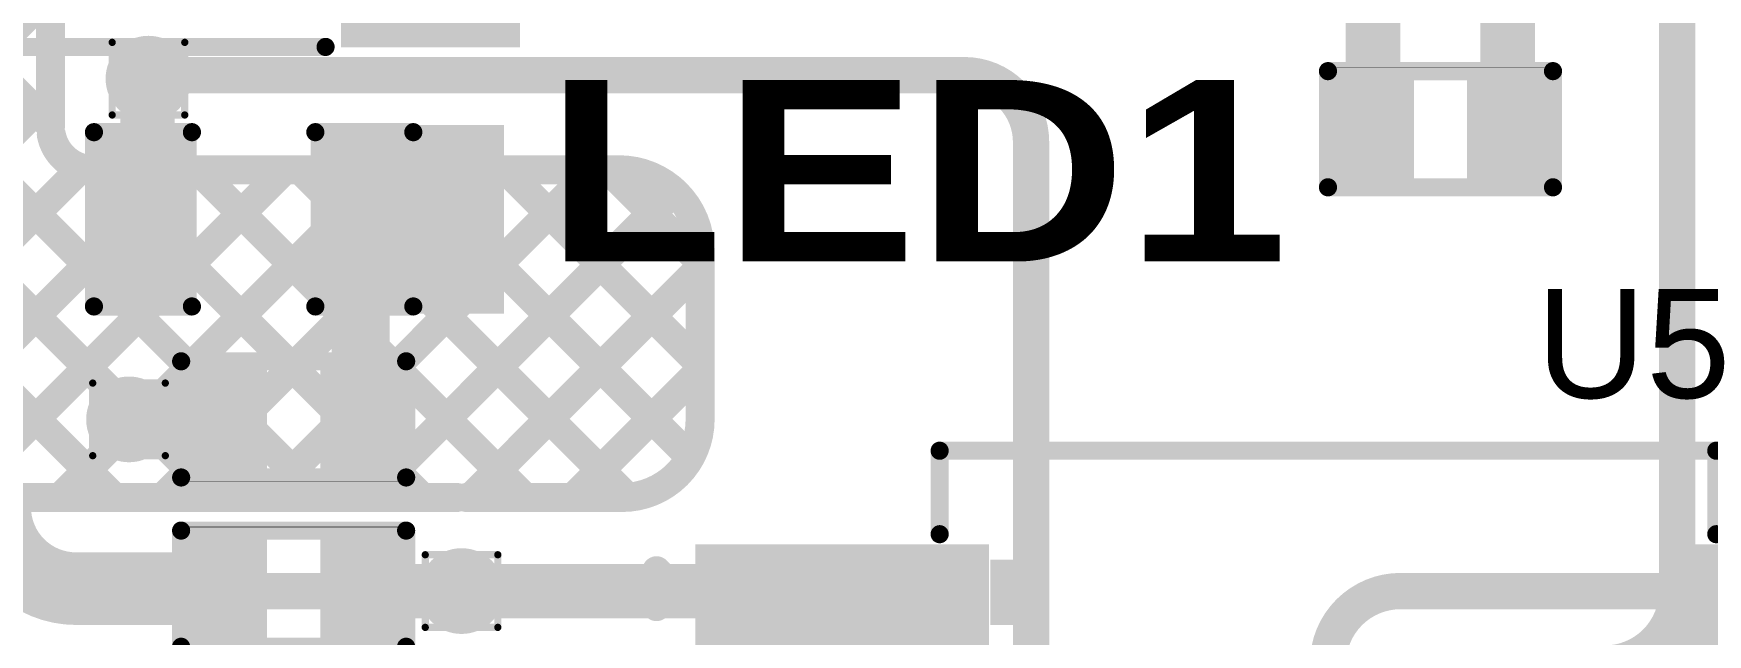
# Model space of a CAD drawing. Header units: inches. Extents: x -17 to 349, y -40 to 215.
# Drawn here: x 91.53 to 103.25, y 150.81 to 155.02 of the extents above; entities that cross this region are included whole.
import ezdxf

# ---------------------------------------------------------------- set-up
doc = ezdxf.new("R2010")
doc.units = ezdxf.units.IN
for name, color, linetype in [('Bottom Layer', 5, 'Continuous'), ('Drill Drawing', 1, 'Continuous'), ('Top Layer', 1, 'Continuous'), ('Top Overlay', 2, 'Continuous'), ('Top Paste', 8, 'Continuous'), ('Top Solder', 216, 'Continuous'), ('Via Holes', 16, 'Continuous')]:
    doc.layers.add(name, color=color, linetype=linetype)
doc.styles.add('Arial', font='', dxfattribs={"height": 0.2})
doc.styles.add('Arial Black_Bold', font='', dxfattribs={"height": 0.2})
doc.styles.get('Arial').set_extended_font_data('Arial')
doc.styles.get('Arial Black_Bold').set_extended_font_data('Arial Black', bold=True)

# ---------------------------------------------------------------- blocks, each defined once
blk = doc.blocks.new('PTS810SJK250SMTR_LFS_2')
at = {"layer": 'Top Layer'}
for points in [[(-2.62507476, 1.4249273), (-1.57506416, 1.4249273), (-1.57506416, 0.7249287), (-2.62507476, 0.7249287)], [(1.57506416, 1.4249273), (2.62507476, 1.4249273), (2.62507476, 0.7249287), (1.57506416, 0.7249287)], [(-2.62507476, -0.7249287), (-1.57506416, -0.7249287), (-1.57506416, -1.4249273), (-2.62507476, -1.4249273)], [(1.57506416, -0.7249287), (2.62507476, -0.7249287), (2.62507476, -1.4249273), (1.57506416, -1.4249273)]]:
    blk.add_hatch(color=1, dxfattribs=at).paths.add_polyline_path(points)
at = {"layer": 'Top Paste'}
for points in [[(-2.62507476, 1.4249273), (-1.57506416, 1.4249273), (-1.57506416, 0.7249287), (-2.62507476, 0.7249287)], [(1.57506416, 1.4249273), (2.62507476, 1.4249273), (2.62507476, 0.7249287), (1.57506416, 0.7249287)], [(-2.62507476, -0.7249287), (-1.57506416, -0.7249287), (-1.57506416, -1.4249273), (-2.62507476, -1.4249273)], [(1.57506416, -0.7249287), (2.62507476, -0.7249287), (2.62507476, -1.4249273), (1.57506416, -1.4249273)]]:
    blk.add_hatch(color=8, dxfattribs=at).paths.add_polyline_path(points)
at = {"layer": 'Top Solder'}
for points in [[(-2.72667476, 1.5265273), (-1.47346416, 1.5265273), (-1.47346416, 0.6233287), (-2.72667476, 0.6233287)], [(1.47346416, 1.5265273), (2.72667476, 1.5265273), (2.72667476, 0.6233287), (1.47346416, 0.6233287)], [(-2.72667476, -0.6233287), (-1.47346416, -0.6233287), (-1.47346416, -1.5265273), (-2.72667476, -1.5265273)], [(1.47346416, -0.6233287), (2.72667476, -0.6233287), (2.72667476, -1.5265273), (1.47346416, -1.5265273)]]:
    blk.add_hatch(color=216, dxfattribs=at).paths.add_polyline_path(points)
at = {"layer": 'Top Overlay', "const_width": 0.127}
for points in [[(1.3664184, 1.523873), (-1.3664184, 1.523873)], [(-2.836672, 1.074928), (-3.014472, 1.252728)], [(-3.014472, 1.252728), (-3.014472, 0.8971279999999999)], [(-2.836672, 1.074928), (-3.014472, 0.8971279999999999)], [(0.508, 1.016), (-0.508, 1.016)], [(-2.199894, 0.5438139999999999), (-2.199894, -0.5438139999999999)], [(2.199894, 0.5438139999999999), (2.199894, -0.5438139999999999)], [(0.508, -1.016), (-0.508, -1.016)], [(1.3810996, -1.549908), (-1.3810996, -1.549908)]]:
    blk.add_lwpolyline(points, dxfattribs=at)
at = {"layer": 'Top Overlay', "const_width": 0.0635}
for points in [[(-1.3981684, 1.523873, 1), (-1.3346684, 1.523873, 1)], [(1.3346684, 1.523873, 1), (1.3981684, 1.523873, 1)], [(-3.046222, 1.252728, 1), (-2.982722, 1.252728, 1)], [(-3.046222, 1.252728, 1), (-2.982722, 1.252728, 1)], [(-2.868422, 1.074928, 1), (-2.804922, 1.074928, 1)], [(-2.868422, 1.074928, 1), (-2.804922, 1.074928, 1)], [(-0.5397500000000001, 1.016, 1), (-0.47625, 1.016, 1)], [(-0.53974746, 1.016, 1), (-0.47624746, 1.016, 1)], [(0.47624746, 1.016, 1), (0.53974746, 1.016, 1)], [(0.47625, 1.016, 1), (0.5397500000000001, 1.016, 1)], [(-3.046222, 0.8971279999999999, 1), (-2.982722, 0.8971279999999999, 1)], [(-3.046222, 0.8971279999999999, 1), (-2.982722, 0.8971279999999999, 1)], [(-2.231644, 0.5438139999999999, 1), (-2.168144, 0.5438139999999999, 1)], [(2.168144, 0.5438139999999999, 1), (2.231644, 0.5438139999999999, 1)], [(-2.231644, -0.5438139999999999, 1), (-2.168144, -0.5438139999999999, 1)], [(2.168144, -0.5438139999999999, 1), (2.231644, -0.5438139999999999, 1)], [(-0.5397500000000001, -1.016, 1), (-0.47625, -1.016, 1)], [(-0.53974746, -1.016, 1), (-0.47624746, -1.016, 1)], [(0.47624746, -1.016, 1), (0.53974746, -1.016, 1)], [(0.47625, -1.016, 1), (0.5397500000000001, -1.016, 1)], [(-1.4128496, -1.549908, 1), (-1.3493496, -1.549908, 1)], [(1.3493496, -1.549908, 1), (1.4128496, -1.549908, 1)]]:
    blk.add_lwpolyline(points, format="xyb", close=True, dxfattribs=at)
at = {"layer": 'Top Overlay', "const_width": 0.127}
for points in [[(-0.50799746, -1.016, -0.9999999999999999), (-0.50799746, 1.016)], [(0.50799746, 1.016, -0.9999999999999999), (0.50799746, -1.016)]]:
    blk.add_lwpolyline(points, format="xyb", dxfattribs=at)
blk = doc.blocks.new('SSOP_28_208____62')
at = {"layer": 'Top Layer'}
for points in [[(-4.3249977, 4.449999989999999), (-2.47499886, 4.449999989999999), (-2.47499886, 4.00000089), (-4.3249977, 4.00000089)], [(2.47500394, 4.449999989999999), (4.32500278, 4.449999989999999), (4.32500278, 4.00000089), (2.47500394, 4.00000089)], [(-4.3249977, 3.79999875), (-2.47499886, 3.79999875), (-2.47499886, 3.34999965), (-4.3249977, 3.34999965)], [(2.4750014, 3.79999875), (4.32500024, 3.79999875), (4.32500024, 3.34999965), (2.4750014, 3.34999965)], [(-4.3249977, 3.15000005), (-2.47499886, 3.15000005), (-2.47499886, 2.70000095), (-4.3249977, 2.70000095)], [(2.47500394, 3.15000005), (4.32500278, 3.15000005), (4.32500278, 2.70000095), (2.47500394, 2.70000095)], [(-4.3249977, 2.49999881), (-2.47499886, 2.49999881), (-2.47499886, 2.04999971), (-4.3249977, 2.04999971)], [(2.4750014, 2.49999881), (4.32500024, 2.49999881), (4.32500024, 2.04999971), (2.4750014, 2.04999971)], [(-4.3249977, 1.85000011), (-2.47499886, 1.85000011), (-2.47499886, 1.40000101), (-4.3249977, 1.40000101)], [(2.47500394, 1.85000011), (4.32500278, 1.85000011), (4.32500278, 1.40000101), (2.47500394, 1.40000101)], [(-4.3249977, 1.19999887), (-2.47499886, 1.19999887), (-2.47499886, 0.74999977), (-4.3249977, 0.74999977)], [(2.47500394, 1.19999887), (4.32500278, 1.19999887), (4.32500278, 0.74999977), (2.47500394, 0.74999977)], [(-4.3249977, 0.55000017), (-2.47499886, 0.55000017), (-2.47499886, 0.10000107), (-4.3249977, 0.10000107)], [(2.47500394, 0.55000017), (4.32500278, 0.55000017), (4.32500278, 0.10000107), (2.47500394, 0.10000107)], [(-4.3249977, -0.10000107), (-2.47499886, -0.10000107), (-2.47499886, -0.55000017), (-4.3249977, -0.55000017)], [(2.47500394, -0.10000107), (4.32500278, -0.10000107), (4.32500278, -0.55000017), (2.47500394, -0.55000017)], [(-4.3249977, -0.74999977), (-2.47499886, -0.74999977), (-2.47499886, -1.19999887), (-4.3249977, -1.19999887)], [(2.47500394, -0.74999977), (4.32500278, -0.74999977), (4.32500278, -1.19999887), (2.47500394, -1.19999887)], [(-4.3249977, -1.40000101), (-2.47499886, -1.40000101), (-2.47499886, -1.85000011), (-4.3249977, -1.85000011)], [(2.47500394, -1.40000101), (4.32500278, -1.40000101), (4.32500278, -1.85000011), (2.47500394, -1.85000011)], [(-4.3249977, -2.04999971), (-2.47499886, -2.04999971), (-2.47499886, -2.49999881), (-4.3249977, -2.49999881)], [(2.4750014, -2.05000225), (4.32500024, -2.05000225), (4.32500024, -2.50000135), (2.4750014, -2.50000135)], [(-4.3249977, -2.70000095), (-2.47499886, -2.70000095), (-2.47499886, -3.15000005), (-4.3249977, -3.15000005)], [(2.47500394, -2.70000095), (4.32500278, -2.70000095), (4.32500278, -3.15000005), (2.47500394, -3.15000005)], [(-4.3249977, -3.34999965), (-2.47499886, -3.34999965), (-2.47499886, -3.79999875), (-4.3249977, -3.79999875)], [(2.4750014, -3.35000219), (4.32500024, -3.35000219), (4.32500024, -3.80000129), (2.4750014, -3.80000129)], [(-4.3249977, -4.00000089), (-2.47499886, -4.00000089), (-2.47499886, -4.449999989999999), (-4.3249977, -4.449999989999999)], [(2.47500394, -4.00000089), (4.32500278, -4.00000089), (4.32500278, -4.449999989999999), (2.47500394, -4.449999989999999)]]:
    blk.add_hatch(color=1, dxfattribs=at).paths.add_polyline_path(points)
at = {"layer": 'Top Overlay'}
blk.add_hatch(color=2, dxfattribs=at).paths.add_polyline_path([(-2.36213396, 3.9880159), (-2.10813396, 3.9880159), (-2.10813396, 4.4452159), (-2.36213396, 4.4452159)])
at = {"layer": 'Top Paste'}
for points in [[(-4.3249977, 4.449999989999999), (-2.47499886, 4.449999989999999), (-2.47499886, 4.00000089), (-4.3249977, 4.00000089)], [(2.47500394, 4.449999989999999), (4.32500278, 4.449999989999999), (4.32500278, 4.00000089), (2.47500394, 4.00000089)], [(-4.3249977, 3.79999875), (-2.47499886, 3.79999875), (-2.47499886, 3.34999965), (-4.3249977, 3.34999965)], [(2.4750014, 3.79999875), (4.32500024, 3.79999875), (4.32500024, 3.34999965), (2.4750014, 3.34999965)], [(-4.3249977, 3.15000005), (-2.47499886, 3.15000005), (-2.47499886, 2.70000095), (-4.3249977, 2.70000095)], [(2.47500394, 3.15000005), (4.32500278, 3.15000005), (4.32500278, 2.70000095), (2.47500394, 2.70000095)], [(-4.3249977, 2.49999881), (-2.47499886, 2.49999881), (-2.47499886, 2.04999971), (-4.3249977, 2.04999971)], [(2.4750014, 2.49999881), (4.32500024, 2.49999881), (4.32500024, 2.04999971), (2.4750014, 2.04999971)], [(-4.3249977, 1.85000011), (-2.47499886, 1.85000011), (-2.47499886, 1.40000101), (-4.3249977, 1.40000101)], [(2.47500394, 1.85000011), (4.32500278, 1.85000011), (4.32500278, 1.40000101), (2.47500394, 1.40000101)], [(-4.3249977, 1.19999887), (-2.47499886, 1.19999887), (-2.47499886, 0.74999977), (-4.3249977, 0.74999977)], [(2.47500394, 1.19999887), (4.32500278, 1.19999887), (4.32500278, 0.74999977), (2.47500394, 0.74999977)], [(-4.3249977, 0.55000017), (-2.47499886, 0.55000017), (-2.47499886, 0.10000107), (-4.3249977, 0.10000107)], [(2.47500394, 0.55000017), (4.32500278, 0.55000017), (4.32500278, 0.10000107), (2.47500394, 0.10000107)], [(-4.3249977, -0.10000107), (-2.47499886, -0.10000107), (-2.47499886, -0.55000017), (-4.3249977, -0.55000017)], [(2.47500394, -0.10000107), (4.32500278, -0.10000107), (4.32500278, -0.55000017), (2.47500394, -0.55000017)], [(-4.3249977, -0.74999977), (-2.47499886, -0.74999977), (-2.47499886, -1.19999887), (-4.3249977, -1.19999887)], [(2.47500394, -0.74999977), (4.32500278, -0.74999977), (4.32500278, -1.19999887), (2.47500394, -1.19999887)], [(-4.3249977, -1.40000101), (-2.47499886, -1.40000101), (-2.47499886, -1.85000011), (-4.3249977, -1.85000011)], [(2.47500394, -1.40000101), (4.32500278, -1.40000101), (4.32500278, -1.85000011), (2.47500394, -1.85000011)], [(-4.3249977, -2.04999971), (-2.47499886, -2.04999971), (-2.47499886, -2.49999881), (-4.3249977, -2.49999881)], [(2.4750014, -2.05000225), (4.32500024, -2.05000225), (4.32500024, -2.50000135), (2.4750014, -2.50000135)], [(-4.3249977, -2.70000095), (-2.47499886, -2.70000095), (-2.47499886, -3.15000005), (-4.3249977, -3.15000005)], [(2.47500394, -2.70000095), (4.32500278, -2.70000095), (4.32500278, -3.15000005), (2.47500394, -3.15000005)], [(-4.3249977, -3.34999965), (-2.47499886, -3.34999965), (-2.47499886, -3.79999875), (-4.3249977, -3.79999875)], [(2.4750014, -3.35000219), (4.32500024, -3.35000219), (4.32500024, -3.80000129), (2.4750014, -3.80000129)], [(-4.3249977, -4.00000089), (-2.47499886, -4.00000089), (-2.47499886, -4.449999989999999), (-4.3249977, -4.449999989999999)], [(2.47500394, -4.00000089), (4.32500278, -4.00000089), (4.32500278, -4.449999989999999), (2.47500394, -4.449999989999999)]]:
    blk.add_hatch(color=8, dxfattribs=at).paths.add_polyline_path(points)
at = {"layer": 'Top Solder'}
for points in [[(-4.426597699999999, 4.55159999), (-2.37339886, 4.55159999), (-2.37339886, 3.89840089), (-4.426597699999999, 3.89840089)], [(2.37340394, 4.55159999), (4.42660278, 4.55159999), (4.42660278, 3.89840089), (2.37340394, 3.89840089)], [(-4.426597699999999, 3.90159875), (-2.37339886, 3.90159875), (-2.37339886, 3.24839965), (-4.426597699999999, 3.24839965)], [(2.3734014, 3.90159875), (4.42660024, 3.90159875), (4.42660024, 3.24839965), (2.3734014, 3.24839965)], [(-4.426597699999999, 3.25160005), (-2.37339886, 3.25160005), (-2.37339886, 2.59840095), (-4.426597699999999, 2.59840095)], [(2.37340394, 3.25160005), (4.42660278, 3.25160005), (4.42660278, 2.59840095), (2.37340394, 2.59840095)], [(-4.426597699999999, 2.60159881), (-2.37339886, 2.60159881), (-2.37339886, 1.94839971), (-4.426597699999999, 1.94839971)], [(2.3734014, 2.60159881), (4.42660024, 2.60159881), (4.42660024, 1.94839971), (2.3734014, 1.94839971)], [(-4.426597699999999, 1.95160011), (-2.37339886, 1.95160011), (-2.37339886, 1.29840101), (-4.426597699999999, 1.29840101)], [(2.37340394, 1.95160011), (4.42660278, 1.95160011), (4.42660278, 1.29840101), (2.37340394, 1.29840101)], [(-4.426597699999999, 1.30159887), (-2.37339886, 1.30159887), (-2.37339886, 0.6483997699999999), (-4.426597699999999, 0.6483997699999999)], [(2.37340394, 1.30159887), (4.42660278, 1.30159887), (4.42660278, 0.6483997699999999), (2.37340394, 0.6483997699999999)], [(-4.426597699999999, 0.65160017), (-2.37339886, 0.65160017), (-2.37339886, -0.00159893), (-4.426597699999999, -0.00159893)], [(2.37340394, 0.65160017), (4.42660278, 0.65160017), (4.42660278, -0.00159893), (2.37340394, -0.00159893)], [(-4.426597699999999, 0.00159893), (-2.37339886, 0.00159893), (-2.37339886, -0.65160017), (-4.426597699999999, -0.65160017)], [(2.37340394, 0.00159893), (4.42660278, 0.00159893), (4.42660278, -0.65160017), (2.37340394, -0.65160017)], [(-4.426597699999999, -0.6483997699999999), (-2.37339886, -0.6483997699999999), (-2.37339886, -1.30159887), (-4.426597699999999, -1.30159887)], [(2.37340394, -0.6483997699999999), (4.42660278, -0.6483997699999999), (4.42660278, -1.30159887), (2.37340394, -1.30159887)], [(-4.426597699999999, -1.29840101), (-2.37339886, -1.29840101), (-2.37339886, -1.95160011), (-4.426597699999999, -1.95160011)], [(2.37340394, -1.29840101), (4.42660278, -1.29840101), (4.42660278, -1.95160011), (2.37340394, -1.95160011)], [(-4.426597699999999, -1.94839971), (-2.37339886, -1.94839971), (-2.37339886, -2.60159881), (-4.426597699999999, -2.60159881)], [(2.3734014, -1.94840225), (4.42660024, -1.94840225), (4.42660024, -2.60160135), (2.3734014, -2.60160135)], [(-4.426597699999999, -2.59840095), (-2.37339886, -2.59840095), (-2.37339886, -3.25160005), (-4.426597699999999, -3.25160005)], [(2.37340394, -2.59840095), (4.42660278, -2.59840095), (4.42660278, -3.25160005), (2.37340394, -3.25160005)], [(-4.426597699999999, -3.24839965), (-2.37339886, -3.24839965), (-2.37339886, -3.90159875), (-4.426597699999999, -3.90159875)], [(2.3734014, -3.24840219), (4.42660024, -3.24840219), (4.42660024, -3.90160129), (2.3734014, -3.90160129)], [(-4.426597699999999, -3.89840089), (-2.37339886, -3.89840089), (-2.37339886, -4.55159999), (-4.426597699999999, -4.55159999)], [(2.37340394, -3.89840089), (4.42660278, -3.89840089), (4.42660278, -4.55159999), (2.37340394, -4.55159999)]]:
    blk.add_hatch(color=216, dxfattribs=at).paths.add_polyline_path(points)
at = {"layer": 'Top Overlay'}
for points, const_width in [([(-2.7178, 5.206999999999999), (2.7178, 5.206999999999999)], 0.127), ([(-2.7178, 4.6228), (-2.7178, 5.206999999999999)], 0.127), ([(2.7178, 4.6228), (2.7178, 5.206999999999999)], 0.127), ([(-4.69900254, 4.1148), (-4.699, 4.368799999999999)], 0.1999996), ([(-4.699, 4.368799999999999), (-4.571999999999999, 4.2418)], 0.1999996), ([(-4.69900254, 4.1148), (-4.571999999999999, 4.2418)], 0.1999996), ([(-2.7178, -5.20699746), (-2.7178, -4.6228)], 0.127), ([(2.7178, -5.206999999999999), (2.7178, -4.6228)], 0.127), ([(-2.7178, -5.20699746), (2.7178, -5.206999999999999)], 0.127)]:
    blk.add_lwpolyline(points, dxfattribs=dict(at, const_width=const_width))
for points, const_width in [([(-2.74955, 5.206999999999999, 1), (-2.68605, 5.206999999999999, 1)], 0.0635), ([(-2.74955, 5.206999999999999, 1), (-2.68605, 5.206999999999999, 1)], 0.0635), ([(2.68605, 5.206999999999999, 1), (2.74955, 5.206999999999999, 1)], 0.0635), ([(2.68605, 5.206999999999999, 1), (2.74955, 5.206999999999999, 1)], 0.0635), ([(-2.74955, 4.6228, 1), (-2.68605, 4.6228, 1)], 0.0635), ([(2.68605, 4.6228, 1), (2.74955, 4.6228, 1)], 0.0635), ([(-4.7489999, 4.368799999999999, 1), (-4.6490001, 4.368799999999999, 1)], 0.0999998), ([(-4.7489999, 4.368799999999999, 1), (-4.6490001, 4.368799999999999, 1)], 0.0999998), ([(-4.6219999, 4.2418, 1), (-4.5220001, 4.2418, 1)], 0.0999998), ([(-4.6219999, 4.2418, 1), (-4.5220001, 4.2418, 1)], 0.0999998), ([(-4.74900244, 4.1148, 1), (-4.649002639999999, 4.1148, 1)], 0.0999998), ([(-4.74900244, 4.1148, 1), (-4.649002639999999, 4.1148, 1)], 0.0999998), ([(-2.74955, -4.6228, 1), (-2.68605, -4.6228, 1)], 0.0635), ([(2.68605, -4.6228, 1), (2.74955, -4.6228, 1)], 0.0635), ([(-2.74955, -5.20699746, 1), (-2.68605, -5.20699746, 1)], 0.0635), ([(-2.74955, -5.20699746, 1), (-2.68605, -5.20699746, 1)], 0.0635), ([(2.68605, -5.206999999999999, 1), (2.74955, -5.206999999999999, 1)], 0.0635), ([(2.68605, -5.206999999999999, 1), (2.74955, -5.206999999999999, 1)], 0.0635)]:
    blk.add_lwpolyline(points, format="xyb", close=True, dxfattribs=dict(at, const_width=const_width))
blk = doc.blocks.new('R___0402_78')
at = {"layer": 'Top Layer'}
for points in [[(-0.6985, -0.3175), (-0.6985, 0.3175), (-0.2412999999999999, 0.3175), (-0.2413, -0.3175)], [(0.2412999999999999, -0.3175), (0.2413, 0.3175), (0.6985, 0.3175), (0.6985, -0.3175)]]:
    blk.add_hatch(color=1, dxfattribs=at).paths.add_polyline_path(points)
at = {"layer": 'Top Paste'}
for points in [[(-0.6985, -0.3175), (-0.6985, 0.3175), (-0.2412999999999999, 0.3175), (-0.2413, -0.3175)], [(0.2412999999999999, -0.3175), (0.2413, 0.3175), (0.6985, 0.3175), (0.6985, -0.3175)]]:
    blk.add_hatch(color=8, dxfattribs=at).paths.add_polyline_path(points)
at = {"layer": 'Top Solder'}
for points in [[(-0.75350116, -0.37250116), (-0.75350116, 0.37250116), (-0.1862988399999999, 0.37250116), (-0.18629884, -0.37250116)], [(0.1862988399999999, -0.37250116), (0.18629884, 0.37250116), (0.75350116, 0.37250116), (0.75350116, -0.37250116)]]:
    blk.add_hatch(color=216, dxfattribs=at).paths.add_polyline_path(points)
at = {"layer": 'Top Overlay'}
for points, const_width in [([(-0.7874, -0.4064), (-0.7874, 0.4064)], 0.127), ([(-0.7874, 0.4064), (0.7874, 0.4064)], 0.127), ([(0.7874, -0.4064), (0.7874, 0.4064)], 0.127), ([(-0.7874, -0.4064), (0.7874, -0.4064)], 0.127), ([(-0.8128, -0.4318), (0.8128, -0.4318)], 0.0032258)]:
    blk.add_lwpolyline(points, dxfattribs=dict(at, const_width=const_width))
for points, const_width in [([(-0.8191499999999999, 0.4064, 1), (-0.7556499999999999, 0.4064, 1)], 0.0635), ([(-0.8191499999999999, 0.4064, 1), (-0.7556499999999999, 0.4064, 1)], 0.0635), ([(0.7556499999999999, 0.4064, 1), (0.8191499999999999, 0.4064, 1)], 0.0635), ([(0.7556499999999999, 0.4064, 1), (0.8191499999999999, 0.4064, 1)], 0.0635), ([(-0.8191499999999999, -0.4064, 1), (-0.7556499999999999, -0.4064, 1)], 0.0635), ([(-0.8191499999999999, -0.4064, 1), (-0.7556499999999999, -0.4064, 1)], 0.0635), ([(0.7556499999999999, -0.4064, 1), (0.8191499999999999, -0.4064, 1)], 0.0635), ([(0.7556499999999999, -0.4064, 1), (0.8191499999999999, -0.4064, 1)], 0.0635), ([(-0.81360518, -0.4318, 1), (-0.8119948199999999, -0.4318, 1)], 0.0016129), ([(0.8119948199999999, -0.4318, 1), (0.81360518, -0.4318, 1)], 0.0016129)]:
    blk.add_lwpolyline(points, format="xyb", close=True, dxfattribs=dict(at, const_width=const_width))
blk = doc.blocks.new('R___0402_79')
at = {"layer": 'Top Layer'}
for points in [[(-0.6985, -0.3175), (-0.6985, 0.3175), (-0.2412999999999999, 0.3175), (-0.2413, -0.3175)], [(0.2412999999999999, -0.3175), (0.2413, 0.3175), (0.6985, 0.3175), (0.6985, -0.3175)]]:
    blk.add_hatch(color=1, dxfattribs=at).paths.add_polyline_path(points)
at = {"layer": 'Top Paste'}
for points in [[(-0.6985, -0.3175), (-0.6985, 0.3175), (-0.2412999999999999, 0.3175), (-0.2413, -0.3175)], [(0.2412999999999999, -0.3175), (0.2413, 0.3175), (0.6985, 0.3175), (0.6985, -0.3175)]]:
    blk.add_hatch(color=8, dxfattribs=at).paths.add_polyline_path(points)
at = {"layer": 'Top Solder'}
for points in [[(-0.75350116, -0.37250116), (-0.75350116, 0.37250116), (-0.1862988399999999, 0.37250116), (-0.18629884, -0.37250116)], [(0.1862988399999999, -0.37250116), (0.18629884, 0.37250116), (0.75350116, 0.37250116), (0.75350116, -0.37250116)]]:
    blk.add_hatch(color=216, dxfattribs=at).paths.add_polyline_path(points)
at = {"layer": 'Top Overlay'}
for points, const_width in [([(0.7874, 0.4064), (-0.7874, 0.4064)], 0.127), ([(-0.7874, 0.4064), (-0.7874, -0.4064)], 0.127), ([(0.7874, 0.4064), (0.7874, -0.4064)], 0.127), ([(0.7874, -0.4064), (-0.7874, -0.4064)], 0.127), ([(0.8128, -0.4318), (-0.8128, -0.4318)], 0.0032258)]:
    blk.add_lwpolyline(points, dxfattribs=dict(at, const_width=const_width))
for points, const_width in [([(-0.8191499999999999, 0.4064, 1), (-0.7556499999999999, 0.4064, 1)], 0.0635), ([(-0.8191499999999999, 0.4064, 1), (-0.7556499999999999, 0.4064, 1)], 0.0635), ([(0.7556499999999999, 0.4064, 1), (0.8191499999999999, 0.4064, 1)], 0.0635), ([(0.7556499999999999, 0.4064, 1), (0.8191499999999999, 0.4064, 1)], 0.0635), ([(-0.8191499999999999, -0.4064, 1), (-0.7556499999999999, -0.4064, 1)], 0.0635), ([(-0.8191499999999999, -0.4064, 1), (-0.7556499999999999, -0.4064, 1)], 0.0635), ([(0.7556499999999999, -0.4064, 1), (0.8191499999999999, -0.4064, 1)], 0.0635), ([(0.7556499999999999, -0.4064, 1), (0.8191499999999999, -0.4064, 1)], 0.0635), ([(-0.81360518, -0.4318, 1), (-0.8119948199999999, -0.4318, 1)], 0.0016129), ([(0.8119948199999999, -0.4318, 1), (0.81360518, -0.4318, 1)], 0.0016129)]:
    blk.add_lwpolyline(points, format="xyb", close=True, dxfattribs=dict(at, const_width=const_width))
blk = doc.blocks.new('R___0402_81')
at = {"layer": 'Top Layer'}
for points in [[(-0.6985, -0.3175), (-0.6985, 0.3175), (-0.2412999999999999, 0.3175), (-0.2413, -0.3175)], [(0.2412999999999999, -0.3175), (0.2413, 0.3175), (0.6985, 0.3175), (0.6985, -0.3175)]]:
    blk.add_hatch(color=1, dxfattribs=at).paths.add_polyline_path(points)
at = {"layer": 'Top Paste'}
for points in [[(-0.6985, -0.3175), (-0.6985, 0.3175), (-0.2412999999999999, 0.3175), (-0.2413, -0.3175)], [(0.2412999999999999, -0.3175), (0.2413, 0.3175), (0.6985, 0.3175), (0.6985, -0.3175)]]:
    blk.add_hatch(color=8, dxfattribs=at).paths.add_polyline_path(points)
at = {"layer": 'Top Solder'}
for points in [[(-0.75350116, -0.37250116), (-0.75350116, 0.37250116), (-0.1862988399999999, 0.37250116), (-0.18629884, -0.37250116)], [(0.1862988399999999, -0.37250116), (0.18629884, 0.37250116), (0.75350116, 0.37250116), (0.75350116, -0.37250116)]]:
    blk.add_hatch(color=216, dxfattribs=at).paths.add_polyline_path(points)
at = {"layer": 'Top Overlay'}
for points, const_width in [([(-0.7874, 0.4064), (-0.7874, -0.4064)], 0.127), ([(0.7874, 0.4064), (-0.7874, 0.4064)], 0.127), ([(0.7874, 0.4064), (0.7874, -0.4064)], 0.127), ([(0.7874, -0.4064), (-0.7874, -0.4064)], 0.127), ([(0.8128, -0.4318), (-0.8128, -0.4318)], 0.0032258)]:
    blk.add_lwpolyline(points, dxfattribs=dict(at, const_width=const_width))
for points, const_width in [([(-0.8191499999999999, 0.4064, 1), (-0.7556499999999999, 0.4064, 1)], 0.0635), ([(-0.8191499999999999, 0.4064, 1), (-0.7556499999999999, 0.4064, 1)], 0.0635), ([(0.7556499999999999, 0.4064, 1), (0.8191499999999999, 0.4064, 1)], 0.0635), ([(0.7556499999999999, 0.4064, 1), (0.8191499999999999, 0.4064, 1)], 0.0635), ([(-0.8191499999999999, -0.4064, 1), (-0.7556499999999999, -0.4064, 1)], 0.0635), ([(-0.8191499999999999, -0.4064, 1), (-0.7556499999999999, -0.4064, 1)], 0.0635), ([(0.7556499999999999, -0.4064, 1), (0.8191499999999999, -0.4064, 1)], 0.0635), ([(0.7556499999999999, -0.4064, 1), (0.8191499999999999, -0.4064, 1)], 0.0635), ([(-0.81360518, -0.4318, 1), (-0.8119948199999999, -0.4318, 1)], 0.0016129), ([(0.8119948199999999, -0.4318, 1), (0.81360518, -0.4318, 1)], 0.0016129)]:
    blk.add_lwpolyline(points, format="xyb", close=True, dxfattribs=dict(at, const_width=const_width))
blk = doc.blocks.new('LED_0603_82')
at = {"layer": 'Top Layer'}
for points in [[(-0.999998, 0.5000002699999999), (-0.499999, 0.5000002699999999), (-0.499999, -0.5000002699999999), (-0.999998, -0.5000002699999999)], [(0.50000154, 0.5000002699999999), (1.00000054, 0.5000002699999999), (1.00000054, -0.5000002699999999), (0.50000154, -0.5000002699999999)]]:
    blk.add_hatch(color=1, dxfattribs=at).paths.add_polyline_path(points)
at = {"layer": 'Top Overlay'}
blk.add_hatch(color=2, dxfattribs=at).paths.add_polyline_path([(1.11760254, -0.66040762), (1.75259746, -0.66040762), (1.75259746, 0.66039238), (1.11760254, 0.66039238)])
at = {"layer": 'Top Paste'}
for points in [[(-0.999998, 0.5000002699999999), (-0.499999, 0.5000002699999999), (-0.499999, -0.5000002699999999), (-0.999998, -0.5000002699999999)], [(0.50000154, 0.5000002699999999), (1.00000054, 0.5000002699999999), (1.00000054, -0.5000002699999999), (0.50000154, -0.5000002699999999)]]:
    blk.add_hatch(color=8, dxfattribs=at).paths.add_polyline_path(points)
at = {"layer": 'Top Solder'}
for points in [[(-1.101598, 0.6016002699999999), (-0.398399, 0.6016002699999999), (-0.398399, -0.6016002699999999), (-1.101598, -0.6016002699999999)], [(0.39840154, 0.6016002699999999), (1.10160054, 0.6016002699999999), (1.10160054, -0.6016002699999999), (0.39840154, -0.6016002699999999)]]:
    blk.add_hatch(color=216, dxfattribs=at).paths.add_polyline_path(points)
at = {"layer": 'Top Overlay', "const_width": 0.127}
for points in [[(-1.1176, -0.6096025399999999), (-1.1176, 0.6096025399999999)], [(-1.1176, 0.6096025399999999), (-0.4318, 0.6096)], [(0.4318, 0.6096), (1.11760254, 0.6096)], [(1.11760254, -0.6096), (1.11760254, 0.6096)], [(-1.1176, -0.6096025399999999), (-0.4318, -0.6096)], [(0.4318, -0.6096), (1.11760254, -0.6096)]]:
    blk.add_lwpolyline(points, dxfattribs=at)
at = {"layer": 'Top Overlay', "const_width": 0.0635}
for points in [[(-1.14935, 0.6096025399999999, 1), (-1.08585, 0.6096025399999999, 1)], [(-1.14935, 0.6096025399999999, 1), (-1.08585, 0.6096025399999999, 1)], [(-0.46355, 0.6096, 1), (-0.40005, 0.6096, 1)], [(0.40005, 0.6096, 1), (0.46355, 0.6096, 1)], [(1.08585254, 0.6096, 1), (1.14935254, 0.6096, 1)], [(1.08585254, 0.6096, 1), (1.14935254, 0.6096, 1)], [(-1.14935, -0.6096025399999999, 1), (-1.08585, -0.6096025399999999, 1)], [(-1.14935, -0.6096025399999999, 1), (-1.08585, -0.6096025399999999, 1)], [(-0.46355, -0.6096, 1), (-0.40005, -0.6096, 1)], [(0.40005, -0.6096, 1), (0.46355, -0.6096, 1)], [(1.08585254, -0.6096, 1), (1.14935254, -0.6096, 1)], [(1.08585254, -0.6096, 1), (1.14935254, -0.6096, 1)]]:
    blk.add_lwpolyline(points, format="xyb", close=True, dxfattribs=at)

msp = doc.modelspace()

# ---------------------------------------------------------------- hatches: boundary and pattern name
at = {"layer": 'Bottom Layer'}
h = msp.add_hatch(color=5, dxfattribs=at)
edge = h.paths.add_edge_path()
edge.add_arc((92.33869772, 154.69946962), 0.2999994, 0, 360)
h = msp.add_hatch(color=5, dxfattribs=at)
edge = h.paths.add_edge_path()
edge.add_arc((92.20256896, 152.31566946), 0.2999994, 0, 360)
h = msp.add_hatch(color=5, dxfattribs=at)
edge = h.paths.add_edge_path()
edge.add_arc((94.52969918, 151.11447044), 0.2999994, 0, 360)
at = {"layer": 'Top Layer'}
h = msp.add_hatch(color=1, dxfattribs=at)
edge = h.paths.add_edge_path()
edge.add_arc((92.33869772, 154.69946962), 0.2999994, 0, 360)
h = msp.add_hatch(color=1, dxfattribs=at)
edge = h.paths.add_edge_path()
edge.add_arc((92.20256896, 152.31566946), 0.2999994, 0, 360)
h = msp.add_hatch(color=1, dxfattribs=at)
edge = h.paths.add_edge_path()
edge.add_arc((94.52969918, 151.11447044), 0.2999994, 0, 360)
at = {"layer": 'Via Holes'}
h = msp.add_hatch(color=7, dxfattribs=at)
edge = h.paths.add_edge_path()
edge.add_arc((92.33869772, 154.69946962), 0.1499997, 0, 360)
h = msp.add_hatch(color=7, dxfattribs=at)
edge = h.paths.add_edge_path()
edge.add_arc((92.20256896, 152.31566946), 0.1499997, 0, 360)
h = msp.add_hatch(color=7, dxfattribs=at)
edge = h.paths.add_edge_path()
edge.add_arc((94.52969918, 151.11447044), 0.1499997, 0, 360)

# ---------------------------------------------------------------- linework, layer by layer
at = {"layer": 'Bottom Layer'}
for points, const_width in [([(103.03780764, 151.11447044), (103.03780764, 165.65436008)], 0.254), ([(85.91439256, 160.82925924), (91.65289517999999, 155.09075662)], 0.2032), ([(85.59859182, 160.42663876), (91.65289517999999, 154.3723354)], 0.2032), ([(85.37343859999999, 159.93337076), (93.53761073999999, 151.76919862)], 0.2032), ([(85.2928063, 159.29558184), (92.81918952, 151.76919862)], 0.2032), ([(87.85498557999999, 156.01498134), (92.1007683, 151.76919862)], 0.2032), ([(88.12588165999999, 151.76919608), (91.65289517999999, 155.2962096)], 0.2032), ([(91.65289517999999, 154.366214), (91.65289517999999, 155.37054016)], 0.2032), ([(92.37541596, 154.72423462), (98.04803606, 154.72423462)], 0.254), ([(88.84430288, 151.76919608), (91.65289517999999, 154.57778838)], 0.2032), ([(98.51569831999998, 149.15200548), (98.51569831999998, 154.25657236)], 0.254), ([(89.5627241, 151.76919608), (91.86872913999999, 154.07520112)], 0.2032), ([(90.28114532, 151.76919608), (92.57406427999999, 154.06211504)], 0.2032), ([(90.99956653999999, 151.76919608), (93.29248296, 154.0621125)], 0.2032), ([(91.71798776, 151.76919608), (94.01090164, 154.06210996)], 0.2032), ([(91.95699413999999, 154.06211758), (92.18510137999999, 154.06211758)], 0.2032), ([(91.96311299999999, 154.06211758), (94.25603196, 151.76919862)], 0.2032), ([(92.43641152, 151.76919862), (94.72932031999999, 154.06210742)], 0.2032), ([(92.49228898, 154.06211504), (95.63085013999999, 154.06210488)], 0.2032), ([(92.49228898, 154.06211504), (95.63085013999999, 154.06210488)], 0.2032), ([(92.68153676, 154.06211504), (94.97445318, 151.76919862)], 0.2032), ([(93.15483273999999, 151.76919862), (95.447739, 154.06210488)], 0.2032), ([(93.39996052, 154.0621125), (95.69151803999999, 151.77055498)], 0.2032), ([(94.11838428, 154.06210996), (96.13054179999999, 152.04995244)], 0.2032), ([(94.83680804, 154.06210742), (96.19948502, 152.69943044)], 0.2032), ([(95.5552318, 154.06210488), (96.19947994, 153.41785674)], 0.2032), ([(93.87325396, 151.76919862), (96.015937, 153.91188166)], 0.2032), ([(96.19947994, 153.49346238), (96.19948756, 152.31566184)], 0.2032), ([(96.19948502, 153.49346492), (96.19948756, 152.31566184)], 0.2032), ([(94.59167518, 151.76919862), (96.19947994, 153.37700338)], 0.2032), ([(95.31009639999999, 151.76919862), (96.19948502, 152.65858724)], 0.2032), ([(89.03669771999999, 151.76919608), (94.49590448, 151.76919862)], 0.2032), ([(94.56349388, 151.76919862), (95.65301926, 151.76919862)], 0.2032), ([(94.56349388, 151.76919862), (95.65301926, 151.76919862)], 0.2032), ([(86.61666192, 151.11447044), (94.53705248, 151.11447044)], 0.254)]:
    msp.add_lwpolyline(points, dxfattribs=dict(at, const_width=const_width))
for points, const_width in [([(91.60209517999999, 155.09075662, 1), (91.70369518, 155.09075662, 1)], 0.1016), ([(92.31191596, 154.72423462, 1), (92.43891595999999, 154.72423462, 1)], 0.127), ([(97.98453606, 154.72423462, 1), (98.11153605999999, 154.72423462, 1)], 0.127), ([(97.98453606, 154.72423462, 1), (98.11153605999999, 154.72423462, 1)], 0.127), ([(91.60209517999999, 154.57778838, 1), (91.70369518, 154.57778838, 1)], 0.1016), ([(91.60209517999999, 154.3723354, 1), (91.70369518, 154.3723354, 1)], 0.1016), ([(91.60209517999999, 154.366214, 1), (91.70369518, 154.366214, 1)], 0.1016), ([(91.60793464, 154.30688468, 1), (91.70953463999999, 154.30688468, 1)], 0.1016), ([(98.45219832, 154.25657236, 1), (98.57919831999999, 154.25657236, 1)], 0.127), ([(98.45219832, 154.25657236, 1), (98.57919831999999, 154.25657236, 1)], 0.127), ([(91.65333968, 154.19726082, 1), (91.75493967999999, 154.19726082, 1)], 0.1016), ([(91.65333968, 154.19726082, 1), (91.75493967999999, 154.19726082, 1)], 0.1016), ([(91.73724096, 154.11335954, 1), (91.83884096, 154.11335954, 1)], 0.1016), ([(91.73724096, 154.11335954, 1), (91.83884096, 154.11335954, 1)], 0.1016), ([(91.81792913999999, 154.07520112, 1), (91.91952914, 154.07520112, 1)], 0.1016), ([(91.84686482, 154.06795704, 1), (91.94846482, 154.06795704, 1)], 0.1016), ([(91.90619414, 154.06211758, 1), (92.00779413999999, 154.06211758, 1)], 0.1016), ([(91.912313, 154.06211758, 1), (92.01391299999999, 154.06211758, 1)], 0.1016), ([(92.13430138, 154.06211758, 1), (92.23590138, 154.06211758, 1)], 0.1016), ([(92.13430138, 154.06211758, 1), (92.23590138, 154.06211758, 1)], 0.1016), ([(92.44148897999999, 154.06211504, 1), (92.54308898, 154.06211504, 1)], 0.1016), ([(92.44148897999999, 154.06211504, 1), (92.54308898, 154.06211504, 1)], 0.1016), ([(92.44148897999999, 154.06211504, 1), (92.54308898, 154.06211504, 1)], 0.1016), ([(92.52326427999999, 154.06211504, 1), (92.62486428, 154.06211504, 1)], 0.1016), ([(92.63073675999999, 154.06211504, 1), (92.73233676, 154.06211504, 1)], 0.1016), ([(93.24168295999999, 154.0621125, 1), (93.34328296, 154.0621125, 1)], 0.1016), ([(93.34916052, 154.0621125, 1), (93.45076051999999, 154.0621125, 1)], 0.1016), ([(93.96010164, 154.06210996, 1), (94.06170164, 154.06210996, 1)], 0.1016), ([(94.06758427999999, 154.06210996, 1), (94.16918428, 154.06210996, 1)], 0.1016), ([(94.67852031999999, 154.06210742, 1), (94.78012032, 154.06210742, 1)], 0.1016), ([(94.78600804, 154.06210742, 1), (94.88760803999999, 154.06210742, 1)], 0.1016), ([(95.39693899999999, 154.06210488, 1), (95.498539, 154.06210488, 1)], 0.1016), ([(95.50443179999999, 154.06210488, 1), (95.6060318, 154.06210488, 1)], 0.1016), ([(95.58005013999998, 154.06210488, 1), (95.68165013999999, 154.06210488, 1)], 0.1016), ([(95.58005013999998, 154.06210488, 1), (95.68165013999999, 154.06210488, 1)], 0.1016), ([(95.58173924, 154.0620998, 1), (95.68333924, 154.0620998, 1)], 0.1016), ([(95.79640226, 154.01934906, 1), (95.89800226, 154.01934906, 1)], 0.1016), ([(95.79892702, 154.01830258, 1), (95.90052702, 154.01830258, 1)], 0.1016), ([(95.965137, 153.91188166, 1), (96.06673699999999, 153.91188166, 1)], 0.1016), ([(95.98100437999999, 153.89670262, 1), (96.08260437999999, 153.89670262, 1)], 0.1016), ([(95.98329038, 153.89441916, 1), (96.08489037999999, 153.89441916, 1)], 0.1016), ([(96.1047735, 153.7126085, 1), (96.2063735, 153.7126085, 1)], 0.1016), ([(96.10604096, 153.7095478, 1), (96.20764095999999, 153.7095478, 1)], 0.1016), ([(96.14867994, 153.4951591, 1), (96.25027994, 153.4951591, 1)], 0.1016), ([(96.14867994, 153.49346238, 1), (96.25027994, 153.49346238, 1)], 0.1016), ([(96.14867994, 153.41785674, 1), (96.25027994, 153.41785674, 1)], 0.1016), ([(96.14868502, 153.49346492, 1), (96.25028501999999, 153.49346492, 1)], 0.1016), ([(96.14867994, 153.37700338, 1), (96.25027994, 153.37700338, 1)], 0.1016), ([(96.14868502, 152.69943044, 1), (96.25028501999999, 152.69943044, 1)], 0.1016), ([(96.14868502, 152.65858724, 1), (96.25028501999999, 152.65858724, 1)], 0.1016), ([(96.14868247999999, 152.31399814, 1), (96.25028248, 152.31399814, 1)], 0.1016), ([(96.14868756, 152.31566184, 1), (96.25028755999999, 152.31566184, 1)], 0.1016), ([(96.14868756, 152.31566184, 1), (96.25028755999999, 152.31566184, 1)], 0.1016), ([(96.10676486, 152.10575624, 1), (96.20836486, 152.10575624, 1)], 0.1016), ([(96.1074151, 152.10732088, 1), (96.20901509999999, 152.10732088, 1)], 0.1016), ([(96.0797418, 152.04995244, 1), (96.1813418, 152.04995244, 1)], 0.1016), ([(91.66718775999999, 151.76919608, 1), (91.76878776, 151.76919608, 1)], 0.1016), ([(92.04996829999999, 151.76919862, 1), (92.1515683, 151.76919862, 1)], 0.1016), ([(92.38561152, 151.76919862, 1), (92.48721151999999, 151.76919862, 1)], 0.1016), ([(92.76838952, 151.76919862, 1), (92.86998951999999, 151.76919862, 1)], 0.1016), ([(93.10403274, 151.76919862, 1), (93.20563274, 151.76919862, 1)], 0.1016), ([(93.48681074, 151.76919862, 1), (93.58841074, 151.76919862, 1)], 0.1016), ([(93.82245395999999, 151.76919862, 1), (93.92405396, 151.76919862, 1)], 0.1016), ([(94.20523195999999, 151.76919862, 1), (94.30683196, 151.76919862, 1)], 0.1016), ([(94.44510448, 151.76919862, 1), (94.54670448, 151.76919862, 1)], 0.1016), ([(94.51269387999999, 151.76919862, 1), (94.61429387999999, 151.76919862, 1)], 0.1016), ([(94.51269387999999, 151.76919862, 1), (94.61429387999999, 151.76919862, 1)], 0.1016), ([(94.54087517999999, 151.76919862, 1), (94.64247517999999, 151.76919862, 1)], 0.1016), ([(94.92365318, 151.76919862, 1), (95.02525317999999, 151.76919862, 1)], 0.1016), ([(95.2592964, 151.76919862, 1), (95.3608964, 151.76919862, 1)], 0.1016), ([(95.60221926, 151.76919862, 1), (95.70381925999999, 151.76919862, 1)], 0.1016), ([(95.60221926, 151.76919862, 1), (95.70381925999999, 151.76919862, 1)], 0.1016), ([(95.60223196, 151.76919862, 1), (95.70383196, 151.76919862, 1)], 0.1016), ([(95.64071804, 151.77055498, 1), (95.74231804, 151.77055498, 1)], 0.1016), ([(95.81085739999999, 151.81059046, 1), (95.9124574, 151.81059046, 1)], 0.1016), ([(95.81183275999999, 151.81099432, 1), (95.91343275999999, 151.81099432, 1)], 0.1016), ([(94.47355248, 151.11447044, 1), (94.60055248, 151.11447044, 1)], 0.127), ([(102.97430764, 151.11447044, 1), (103.10130764, 151.11447044, 1)], 0.127), ([(102.97430764, 151.11447044, 1), (103.10130764, 151.11447044, 1)], 0.127)]:
    msp.add_lwpolyline(points, format="xyb", close=True, dxfattribs=dict(at, const_width=const_width))
for points, const_width in [([(98.04803606, 154.72423462, -0.4142135623730951), (98.51569831999998, 154.25657236)], 0.254), ([(91.70413967999998, 154.19726082, -0.0985022016443198), (91.65873463999999, 154.30688468)], 0.2032), ([(91.78804096, 154.11335954, -0.0984995932634689), (91.70413967999998, 154.19726082)], 0.2032), ([(91.89766482, 154.06795704, -0.0985013450691885), (91.78804096, 154.11335954)], 0.2032), ([(92.49228898, 154.06211504, -0.1187935849259169), (92.18510137999999, 154.06211758)], 0.2032), ([(95.63253924, 154.0620998, -0.0971451927774406), (95.84720225999999, 154.01934906)], 0.2032), ([(95.84972701999999, 154.01830258, -0.0971774066146379), (96.03180438, 153.89670262)], 0.2032), ([(96.03409038, 153.89441916, -0.0970474292932133), (96.15557349999999, 153.7126085)], 0.2032), ([(96.15684096, 153.7095478, -0.0970140555969849), (96.19947994, 153.4951591)], 0.2032), ([(96.19948248, 152.31399814, -0.097333721983758), (96.15821509999999, 152.10732088)], 0.2032), ([(96.15756486, 152.10575624, -0.1982637212095311), (95.86263276, 151.81099432)], 0.2032), ([(95.86165739999998, 151.81059046, -0.0982450792182847), (95.65303195999999, 151.76919862)], 0.2032), ([(103.03780764, 151.11447044, -0.4142135623730951), (102.53039946, 150.60706226)], 0.254)]:
    msp.add_lwpolyline(points, format="xyb", dxfattribs=dict(at, const_width=const_width))
at = {"layer": 'Drill Drawing', "const_width": 0.0508}
for points in [[(92.08469772, 154.95346962), (92.59269771999999, 154.95346962)], [(92.08469772, 154.44546962), (92.08469772, 154.95346962)], [(92.59269771999999, 154.44546962), (92.59269771999999, 154.95346962)], [(92.08469772, 154.44546962), (92.59269771999999, 154.44546962)], [(91.94856895999999, 152.56966946), (92.45656896, 152.56966946)], [(91.94856895999999, 152.06166946), (91.94856895999999, 152.56966946)], [(92.45656896, 152.06166946), (92.45656896, 152.56966946)], [(91.94856895999999, 152.06166946), (92.45656896, 152.06166946)], [(94.27569917999999, 151.36847044), (94.78369918, 151.36847044)], [(94.27569917999999, 150.86047044), (94.27569917999999, 151.36847044)], [(94.78369918, 150.86047044), (94.78369918, 151.36847044)], [(94.27569917999999, 150.86047044), (94.78369918, 150.86047044)]]:
    msp.add_lwpolyline(points, dxfattribs=at)
at = {"layer": 'Drill Drawing', "const_width": 0.0254}
for points in [[(92.07199771999998, 154.95346962, 1), (92.09739772, 154.95346962, 1)], [(92.07199771999998, 154.95346962, 1), (92.09739772, 154.95346962, 1)], [(92.57999772, 154.95346962, 1), (92.60539772, 154.95346962, 1)], [(92.57999772, 154.95346962, 1), (92.60539772, 154.95346962, 1)], [(92.07199771999998, 154.44546962, 1), (92.09739772, 154.44546962, 1)], [(92.07199771999998, 154.44546962, 1), (92.09739772, 154.44546962, 1)], [(92.57999772, 154.44546962, 1), (92.60539772, 154.44546962, 1)], [(92.57999772, 154.44546962, 1), (92.60539772, 154.44546962, 1)], [(91.93586896, 152.56966946, 1), (91.96126896, 152.56966946, 1)], [(91.93586896, 152.56966946, 1), (91.96126896, 152.56966946, 1)], [(92.44386896, 152.56966946, 1), (92.46926896, 152.56966946, 1)], [(92.44386896, 152.56966946, 1), (92.46926896, 152.56966946, 1)], [(91.93586896, 152.06166946, 1), (91.96126896, 152.06166946, 1)], [(91.93586896, 152.06166946, 1), (91.96126896, 152.06166946, 1)], [(92.44386896, 152.06166946, 1), (92.46926896, 152.06166946, 1)], [(92.44386896, 152.06166946, 1), (92.46926896, 152.06166946, 1)], [(94.26299918, 151.36847044, 1), (94.28839918, 151.36847044, 1)], [(94.26299918, 151.36847044, 1), (94.28839918, 151.36847044, 1)], [(94.77099917999999, 151.36847044, 1), (94.79639918, 151.36847044, 1)], [(94.77099917999999, 151.36847044, 1), (94.79639918, 151.36847044, 1)], [(94.26299918, 150.86047044, 1), (94.28839918, 150.86047044, 1)], [(94.26299918, 150.86047044, 1), (94.28839918, 150.86047044, 1)], [(94.77099917999999, 150.86047044, 1), (94.79639918, 150.86047044, 1)], [(94.77099917999999, 150.86047044, 1), (94.79639918, 150.86047044, 1)]]:
    msp.add_lwpolyline(points, format="xyb", close=True, dxfattribs=at)
at = {"layer": 'Top Layer'}
for points, const_width in [([(101.85099772, 154.34587876), (101.85099772, 157.18889568)], 0.3809999999999999), ([(100.90860692, 154.42357482), (100.90860692, 155.46082192)], 0.3809999999999999), ([(92.33164922, 153.72251958), (92.33164922, 154.69242112)], 0.3809999999999999), ([(92.32459818, 154.09646854), (92.33164922, 154.10351958)], 0.3809999999999999), ([(93.82459772, 152.31566946), (93.82459772, 153.71546854)], 0.4064), ([(92.2274635, 152.31566946), (92.7854126, 152.31566946)], 0.508), ([(91.83188897999999, 151.13127), (92.80122155999999, 151.13127)], 0.508), ([(93.934534, 151.11447044), (94.52969918, 151.11447044)], 0.3809999999999999), ([(94.52969918, 151.11447044), (97.19369943999999, 151.11447044)], 0.3809999999999999), ([(101.1011059, 151.11447044), (103.99370108, 151.11447044)], 0.254)]:
    msp.add_lwpolyline(points, dxfattribs=dict(at, const_width=const_width))
for points, const_width in [([(92.23639922, 154.69242112, 1), (92.42689922, 154.69242112, 1)], 0.1905), ([(100.81335692, 154.42357482, 1), (101.00385692, 154.42357482, 1)], 0.1905), ([(101.75574772, 154.34587876, 1), (101.94624772, 154.34587876, 1)], 0.1905), ([(92.22934817999999, 154.09646854, 1), (92.41984818, 154.09646854, 1)], 0.1905), ([(92.23639922, 154.10351958, 1), (92.42689922, 154.10351958, 1)], 0.1905), ([(92.23639922, 153.72251958, 1), (92.42689922, 153.72251958, 1)], 0.1905), ([(93.72299772, 153.71546854, 1), (93.92619772, 153.71546854, 1)], 0.2032), ([(92.10046349999999, 152.31566946, 1), (92.3544635, 152.31566946, 1)], 0.254), ([(92.65841259999999, 152.31566946, 1), (92.9124126, 152.31566946, 1)], 0.254), ([(93.72299772, 152.31566946, 1), (93.92619772, 152.31566946, 1)], 0.2032), ([(91.70488897999999, 151.13127, 1), (91.95888898, 151.13127, 1)], 0.254), ([(91.70488897999999, 151.13127, 1), (91.95888898, 151.13127, 1)], 0.254), ([(92.67422155999999, 151.13127, 1), (92.92822156, 151.13127, 1)], 0.254), ([(93.83928399999999, 151.11447044, 1), (94.02978399999999, 151.11447044, 1)], 0.1905), ([(94.43444918, 151.11447044, 1), (94.62494917999999, 151.11447044, 1)], 0.1905), ([(94.43444918, 151.11447044, 1), (94.62494917999999, 151.11447044, 1)], 0.1905), ([(97.09844944, 151.11447044, 1), (97.28894944, 151.11447044, 1)], 0.1905), ([(101.0376059, 151.11447044, 1), (101.1646059, 151.11447044, 1)], 0.127), ([(101.0376059, 151.11447044, 1), (101.1646059, 151.11447044, 1)], 0.127)]:
    msp.add_lwpolyline(points, format="xyb", close=True, dxfattribs=dict(at, const_width=const_width))
for points, const_width in [([(91.83188897999999, 151.13127, -0.4142135623730951), (91.26244892, 151.70071006)], 0.508), ([(100.59369772, 150.60706226, -0.4142135623730951), (101.1011059, 151.11447044)], 0.254)]:
    msp.add_lwpolyline(points, format="xyb", dxfattribs=dict(at, const_width=const_width))

# ---------------------------------------------------------------- block references
at = {"rotation": 180}
for name, p in [('PTS810SJK250SMTR_LFS_2', (92.21169771999999, 156.44546816)), ('R___0402_81', (101.38109772, 154.34587876)), ('R___0402_79', (93.35443355999999, 151.13127))]:
    msp.add_blockref(name, p, dxfattribs=at)
for name, p in [('LED_0603_82', (93.07459668, 153.71546854)), ('R___0402_78', (93.35469771999999, 152.31566946)), ('SSOP_28_208____62', (100.59369772, 146.88947))]:
    msp.add_blockref(name, p)

# ---------------------------------------------------------------- texts
at = {"layer": 'Top Overlay'}
for s, height, style, p in [('LED1', 1.27, 'Arial Black_Bold', (95.12116866, 153.4204831)), ('U5', 0.7619999999999999, 'Arial', (102.05117258, 152.46520942))]:
    msp.add_text(s, height=height, dxfattribs=dict(at, style=style)).set_placement(p)

doc.saveas('drawing.dxf')
